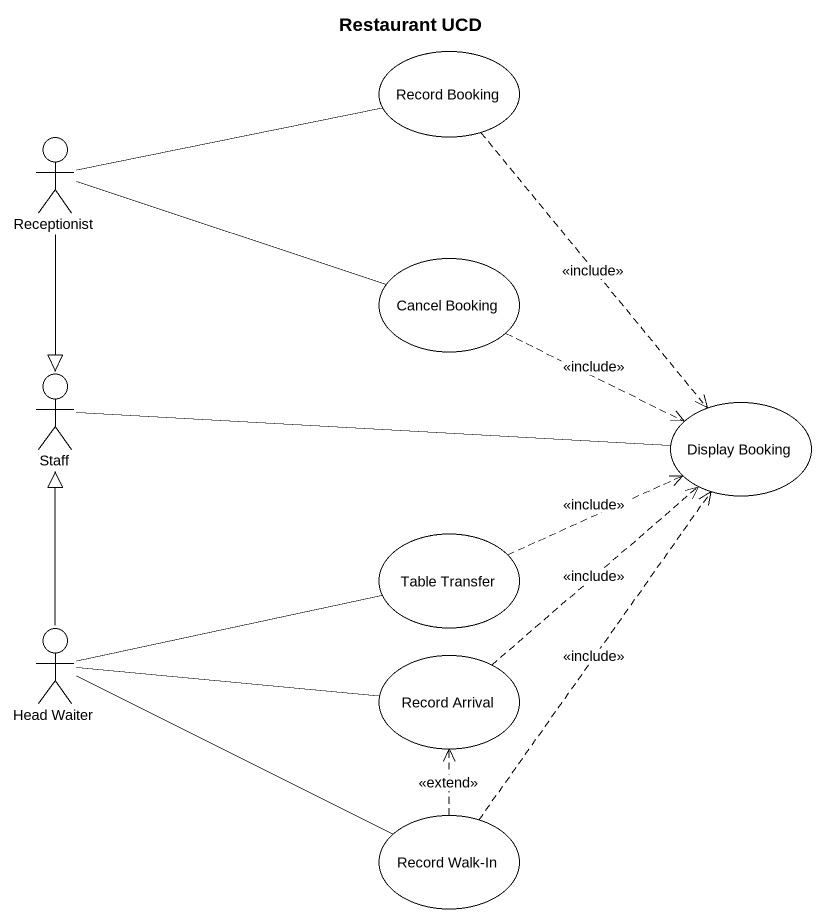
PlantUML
@startuml
title Restaurant UCD
usecase "Record Booking" as Record_Booking
actor Receptionist
usecase "Cancel Booking" as Cancel_Booking
actor Staff
usecase "Display Booking" as Display_Booking
usecase "Table Transfer" as Table_Transfer
actor "Head Waiter" as Head_Waiter
usecase "Record Arrival" as Record_Arrival
usecase "Record Walk-In" as Record_Walk_In
Record_Booking ..> Display_Booking : <<include>>
Receptionist -right- Record_Booking
Receptionist -right- Cancel_Booking
Receptionist --|> Staff
Cancel_Booking .right.> Display_Booking : <<include>>
Staff -right- Display_Booking
Table_Transfer .right.> Display_Booking : <<include>>
Head_Waiter -up-|> Staff
Head_Waiter -right- Table_Transfer
Head_Waiter -right- Record_Arrival
Head_Waiter -right- Record_Walk_In
Record_Arrival .up.> Display_Booking : <<include>>
Record_Walk_In .up.> Display_Booking : <<include>>
Record_Walk_In .up.> Record_Arrival : <<extend>>
@enduml
